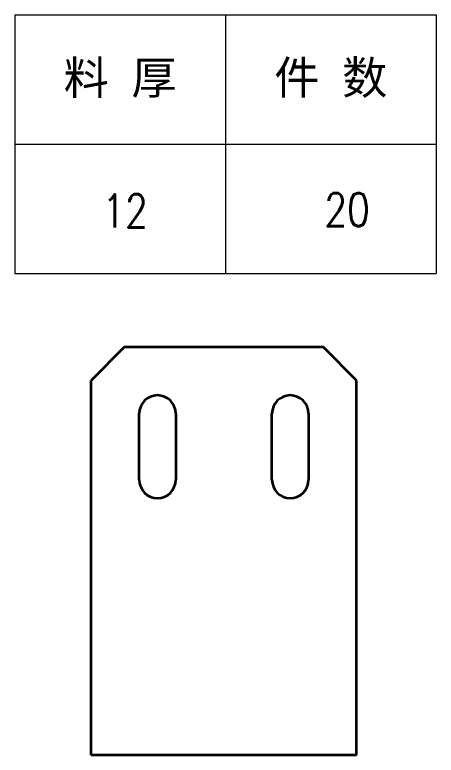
# Model space of a CAD drawing. Extents: x -225 to 67554, y -20826 to 613.
# Drawn here: x -224.7 to -97.7, y 389.9 to 613.1 of the extents above; entities that cross this region are included whole.
import ezdxf
from ezdxf.enums import TextEntityAlignment as Align

# ---------------------------------------------------------------- set-up
doc = ezdxf.new("R2010")
doc.units = 0
doc.layers.get('0').update_dxf_attribs({"lineweight": 13})
doc.layers.add('__5', color=7, linetype='Continuous', lineweight=13)
doc.styles.add('DIM', font='txt.shx', dxfattribs={"width": 0.8, "bigfont": 'bigfont.shx'})
doc.styles.get("Standard").update_dxf_attribs({"font": ''})
doc.styles.get('Standard').set_extended_font_data('SimSun')

# ---------------------------------------------------------------- blocks, each defined once
blk = doc.blocks.new('*T24')
at = {"color": 0, "linetype": 'ByBlock', "lineweight": -2, "transparency": 16777216}
for p, q in [((0, 0), (127, 0)), ((0, 0), (0, -78)), ((63.5, 0), (63.5, -78)), ((127, 0), (127, -78)), ((0, -39), (127, -39)), ((0, -78), (127, -78))]:
    blk.add_line(p, q, dxfattribs=at)
at = {"color": 0, "transparency": 16777216, "char_height": 10, "width": 60.5, "attachment_point": 5}
for s, insert in [('{\\fSimSun|b0|i0|c134|p2;料 厚}', (31.75, -19.5)), ('{\\fSimSun|b0|i0|c134|p2;件 数}', (95.25, -19.5))]:
    blk.add_mtext(s, dxfattribs=dict(at, insert=insert))
blk = doc.blocks.new('拆图参数')
blk.add_blockref('*T24', (-63.5, 78))
at = {"style": 'DIM', "width": 0.8}
blk.add_attdef('6', text='', height=10, dxfattribs=at).set_placement((-37.13, 18.91), align=Align.MIDDLE_LEFT)
blk.add_attdef('1', text='', height=10, dxfattribs=at).set_placement((36.65, 19.27), align=Align.MIDDLE_CENTER)

msp = doc.modelspace()

# ---------------------------------------------------------------- linework, layer by layer
at = {"layer": '__5', "color": 7, "lineweight": 35, "ltscale": 0.176777}
for p, q in [((-191.6574, 512.8528), (-201.6574, 502.8528)), ((-121.6574, 502.8528), (-131.6574, 512.8528))]:
    msp.add_line(p, q, dxfattribs=at)
at = {"layer": '__5', "color": 7, "lineweight": 35}
for p, q in [((-131.6574, 512.8528), (-191.6574, 512.8528)), ((-201.6574, 389.8528), (-201.6574, 502.8528)), ((-121.6574, 389.8528), (-121.6574, 502.8528))]:
    msp.add_line(p, q, dxfattribs=at)
at = {"layer": '__5', "color": 7, "lineweight": 35, "ltscale": 0.25}
for p, q in [((-187.1574, 472.8528), (-187.1574, 492.8528)), ((-176.1574, 492.8528), (-176.1574, 472.8528)), ((-147.1574, 472.8528), (-147.1574, 492.8528)), ((-136.1574, 492.8528), (-136.1574, 472.8528))]:
    msp.add_line(p, q, dxfattribs=at)
at = {"layer": '__5', "color": 7, "lineweight": 35, "ltscale": 0.425}
msp.add_line((-121.6574, 389.8528), (-201.6574, 389.8528), dxfattribs=at)
at = {"layer": '__5', "color": 7, "lineweight": 35}
for centre, start, end in [((-181.6574, 492.8528), 0, 180), ((-141.6574, 492.8528), 0, 180), ((-181.6574, 472.8528), 180, 0), ((-141.6574, 472.8528), 180, 0)]:
    msp.add_arc(centre, 5.5, start, end, dxfattribs=at)

# ---------------------------------------------------------------- block references
msp.add_blockref('拆图参数', (-161.164, 535.0699)).add_auto_attribs({'1': '20', '6': '12'})

doc.saveas('drawing.dxf')
